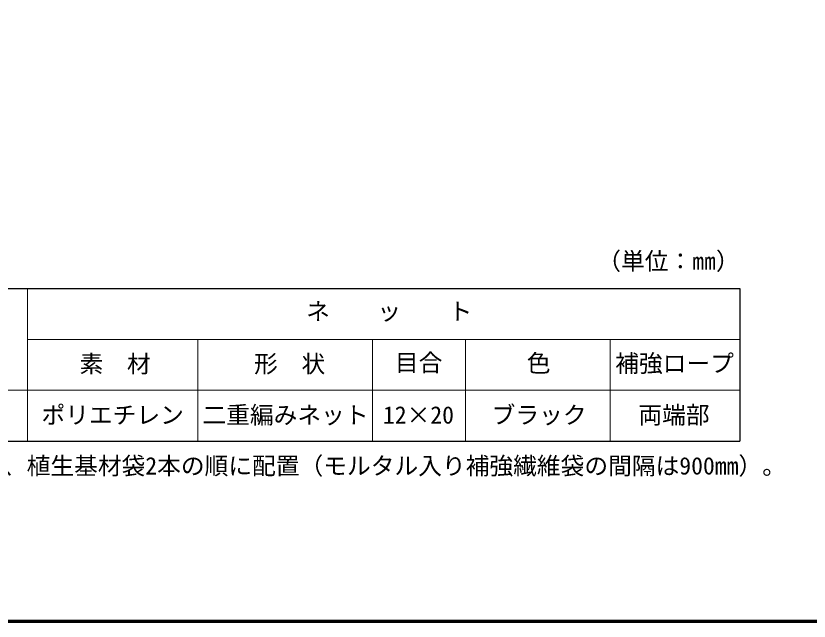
# Model space of a CAD drawing. Units: millimetres, scale not verified. Extents: x 200 to 8204, y 200 to 5825.
# Drawn here: x 1862 to 4202, y 200 to 1985 of the extents above; entities that cross this region are included whole.
import ezdxf
from ezdxf.enums import TextEntityAlignment as Align

# ---------------------------------------------------------------- set-up
doc = ezdxf.new("R2010")
doc.units = ezdxf.units.MM
doc.header["$LTSCALE"] = 20
for name, color, linetype, lineweight in [('C-MTR-FRAM', 5, 'Continuous', 25), ('C-MTR-LINE', 5, 'Continuous', 13), ('C-TTL', 2, 'Continuous', 70)]:
    doc.layers.add(name, color=color, linetype=linetype, lineweight=lineweight)
doc.layers.add('C-MTR-TXT', color=5, linetype='Continuous')
doc.styles.add('ＭＳ ゴシック', font='')
doc.styles.get('ＭＳ ゴシック').set_extended_font_data('MS Gothic')

msp = doc.modelspace()

# ---------------------------------------------------------------- linework, layer by layer
at = {"layer": 'C-MTR-FRAM'}
for p, q in [((685.04, 1180.66), (3996.95, 1180.66)), ((3996.95, 1180.66), (3996.95, 730.66)), ((685.04, 730.66), (3996.95, 730.66))]:
    msp.add_line(p, q, dxfattribs=at)
at = {"layer": 'C-MTR-LINE'}
for p, q in [((1896.64, 1180.66), (1896.64, 730.66)), ((1896.8, 1180.66), (1896.8, 730.66)), ((1896.64, 1030.66), (3996.95, 1030.66)), ((2398.8, 1030.66), (2398.8, 730.66)), ((2914.39, 1030.66), (2914.39, 730.66)), ((3188.15, 1030.66), (3188.15, 730.66)), ((3614.66, 1030.66), (3614.66, 730.66)), ((685.04, 880.66), (3996.95, 880.66))]:
    msp.add_line(p, q, dxfattribs=at)
at = {"layer": 'C-TTL'}
msp.add_lwpolyline([(200, 200), (8200, 200), (8200, 5740), (200, 5740)], close=True, dxfattribs=at)

# ---------------------------------------------------------------- texts
at = {"layer": 'C-MTR-TXT', "style": 'ＭＳ ゴシック'}
for s, p in [('（単位：㎜）', (3576.95, 1220.66)), ('ネ\u3000\u3000ッ\u3000\u3000ト', (2718.41, 1072.75)), ('素\u3000材', (2049.92, 917.57)), ('形\u3000状', (2564.77, 917.57)), ('目合', (2980.21, 921.18)), ('色', (3369.05, 919.65)), ('補強ロープ', (3629.87, 919.11)), ('ブラック', (3265.5, 766.97)), ('ポリエチレン', (1937.84, 766.97)), ('二重編みネット', (2412.46, 766.97)), ('12×20', (2944.81, 766.97)), ('両端部', (3698.14, 766.97)), ('※袋はモルタル入り補強繊維袋1本、植生基材袋2本の順に配置（モルタル入り補強繊維袋の間隔は900mm）。', (739.01, 616.97))]:
    msp.add_text(s, height=51.32, dxfattribs=at).set_placement(p, align=Align.BOTTOM_LEFT)

doc.saveas('drawing.dxf')
